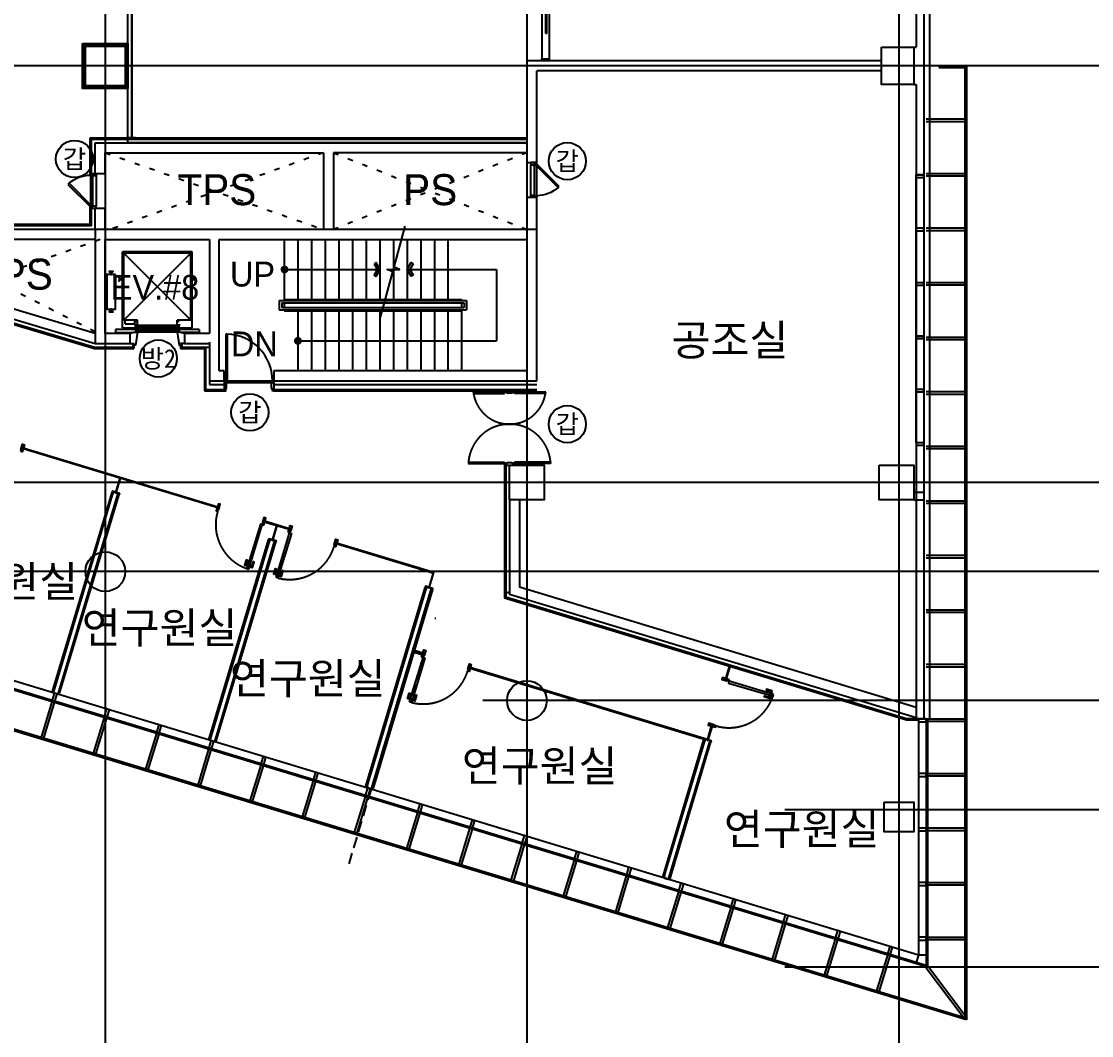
# Model space of a CAD drawing. Header units: metres. Extents: x 630750 to 860239, y 578133 to 726633.
# Drawn here: x 752815 to 774389, y 606754 to 627208 of the extents above; entities that cross this region are included whole.
import ezdxf
from ezdxf.enums import TextEntityAlignment as Align

# ---------------------------------------------------------------- set-up
doc = ezdxf.new("R2010")
doc.units = ezdxf.units.M
doc.header["$LTSCALE"] = 300
for name, pattern in [('DASHDOT', [25.4, 12.7, -6.35, 0, -6.35]), ('HID1', [0.375, 0.25, -0.125]), ('HIDDEN-1', [1.4, 0.35, -0.7, 0.35]), ('업무시설_xr-base$0$CONTINOUS', [0])]:
    doc.linetypes.add(name, pattern=pattern)
for name, color, linetype in [('A-AL', 6, 'Continuous'), ('A-CEN-1', 1, 'Continuous'), ('A-CON', 2, 'Continuous'), ('A-DOR', 4, 'Continuous'), ('A-ELE-9', 9, 'Continuous'), ('A-ELEV', 4, 'Continuous'), ('A-ELEV-FIXT', 5, 'Continuous'), ('A-HAT-1', 9, 'Continuous'), ('A-STAIR', 4, 'Continuous'), ('A-SYM1', 7, 'Continuous'), ('A-TXT', 3, 'Continuous'), ('A-TXT-S', 3, 'Continuous'), ('A-WAL-BLK', 3, 'Continuous'), ('A-WAL-DW', 7, 'Continuous'), ('A-WALL-CONC', 2, 'Continuous'), ('A-WIN-GLASS', 4, 'Continuous'), ('DOR', 4, 'Continuous'), ('INT', 117, 'Continuous'), ('KUK-DOOR', 4, 'Continuous'), ('KUK-DOOR-FRAME', 4, 'Continuous'), ('KUK-WALL-DRYWALL', 4, 'Continuous'), ('KUK-WALL-FIN 1', 30, 'Continuous'), ('KUK-WINDOW', 4, 'Continuous'), ('블럭', 7, 'Continuous'), ('외장그레이팅', 4, 'Continuous'), ('프레임', 5, 'Continuous')]:
    doc.layers.add(name, color=color, linetype=linetype)
doc.layers.add('area', color=7, linetype='Continuous', true_color=0xc0a0de)
doc.layers.add('tel 1구', color=7, linetype='Continuous', lineweight=5, true_color=0x0074cb)
doc.styles.add('TEXT', font='')
doc.styles.add('돋움', font='')
doc.styles.get('TEXT').set_extended_font_data('DotumChe')
doc.styles.get('돋움').set_extended_font_data('Dotum')

# ---------------------------------------------------------------- blocks, each defined once
blk = doc.blocks.new('dor-1000x200conc')
at = {"layer": 'A-DOR'}
for p, q in [((30, 1140), (30, 200)), ((60, 1140), (30, 1140)), ((60, 1140), (60, 200)), ((30, 200), (60, 200))]:
    blk.add_line(p, q, dxfattribs=at)
for points in [[(0, 200), (0, 0), (30, 0), (30, 45), (45, 45), (45, 155), (30, 155), (30, 200)], [(1000, 200), (1000, 0), (970, 0), (970, 45), (955, 45), (955, 155), (970, 155), (970, 200)]]:
    blk.add_lwpolyline(points, close=True, dxfattribs=at)
blk.add_arc((30, 200), 940, 0, 88.1729, dxfattribs=at)
at = {"layer": 'DOR', "color": 9}
for points in [[(30, 200), (970, 200)], [(955, 155), (45, 155)]]:
    blk.add_lwpolyline(points, dxfattribs=at)
blk = doc.blocks.new('dor-700')
at = {"layer": 'A-DOR'}
for p, q in [((197, 553), (218, 574)), ((197, 553), (649, 102)), ((218, 574), (670, 123)), ((670, 123), (649, 102))]:
    blk.add_line(p, q, dxfattribs=at)
for points in [[(0, 123), (0, 3), (45, 3), (45, 78), (30, 78), (30, 123)], [(700, 123), (700, 3), (655, 3), (655, 78), (670, 78), (670, 123)]]:
    blk.add_lwpolyline(points, close=True, dxfattribs=at)
blk.add_arc((715, 104), 686, 139.1042, 178.3732, dxfattribs=at)
at = {"layer": 'DOR', "color": 9}
for points in [[(30, 123), (627, 123)], [(45, 78), (655, 78)], [(45, 3), (655, 3)]]:
    blk.add_lwpolyline(points, dxfattribs=at)
blk = doc.blocks.new('미닫이문1200')
at = {"layer": 'A-DOR'}
blk.add_line((1280, -150), (2390, -150), dxfattribs=at)
for points in [[(0, 0), (40, 0), (40, -65), (20, -65), (20, -115), (40, -115), (40, -150), (0, -150)], [(1280, 0), (1240, 0), (1240, -65), (1280, -65)], [(2430, 0), (2390, 0), (2390, 0), (2390, 0), (2390, 0), (2390, 0), (2390, -150), (2430, -150)], [(1870, -75), (1870, -105), (640, -105), (640, -75)], [(1280, -115), (1240, -115), (1240, -150), (1280, -150)]]:
    blk.add_lwpolyline(points, close=True, dxfattribs=at)
at = {"layer": 'A-WAL-DW'}
blk.add_line((1280, 0), (2430, 0), dxfattribs=at)
blk = doc.blocks.new('elev-11')
at = {"layer": 'A-ELEV'}
for points in [[(2020128, 49069), (2020128, 49079), (2020198, 49079), (2020158, 48816), (2020128, 48816), (2020128, 48846)], [(2021068, 49069), (2021068, 49079), (2020998, 49079), (2021038, 48816), (2021068, 48816), (2021068, 48846)]]:
    blk.add_lwpolyline(points, dxfattribs=at)
at = {"layer": 'A-ELEV-FIXT'}
for p, q in [((2019898, 49161), (2019898, 50693)), ((2021298, 50693), (2019898, 50693)), ((2019923, 49318), (2019923, 50668)), ((2021273, 50668), (2019923, 50668)), ((2021273, 49318), (2021273, 50668)), ((2021298, 49161), (2021298, 50693)), ((2020198, 49318), (2019923, 49318)), ((2019948, 49323), (2020148, 49323)), ((2019948, 49318), (2019948, 49323)), ((2019953, 49243), (2019953, 49318)), ((2019953, 49243), (2020143, 49243)), ((2020198, 49221), (2020137, 49221)), ((2020143, 49243), (2020143, 49318)), ((2020148, 49318), (2020148, 49323)), ((2020158, 49215), (2021039, 49215)), ((2020158, 49183), (2020158, 49215)), ((2020174, 49278), (2020174, 49318)), ((2020198, 49221), (2020198, 49318)), ((2020598, 49215), (2020598, 49183)), ((2020599, 49215), (2020599, 49183)), ((2021273, 49318), (2020999, 49318)), ((2020999, 49221), (2020999, 49318)), ((2020999, 49221), (2021060, 49221)), ((2021024, 49278), (2021024, 49318)), ((2021039, 49183), (2021039, 49215)), ((2021443, 49131), (2019753, 49131)), ((2019753, 49131), (2019753, 49046)), ((2019753, 49071), (2020097, 49071)), ((2019898, 49161), (2021298, 49161)), ((2020158, 49183), (2021039, 49183)), ((2020158, 49124), (2021038, 49124)), ((2020158, 49124), (2020158, 49084)), ((2020158, 49084), (2021038, 49084)), ((2020598, 49124), (2020598, 49084)), ((2020598, 49124), (2020598, 49084)), ((2021038, 49124), (2021038, 49084)), ((2021443, 49071), (2021088, 49071)), ((2021443, 49131), (2021443, 49046))]:
    blk.add_line(p, q, dxfattribs=at)
at = {"layer": 'A-ELEV-FIXT', "color": 8}
for p, q in [((2021273, 50668), (2019923, 49318)), ((2021273, 49318), (2019923, 50668))]:
    blk.add_line(p, q, dxfattribs=at)
at = {"layer": 'A-ELEV-FIXT'}
for points in [[(2019708, 50291), (2019708, 50297), (2019630, 50297), (2019630, 50291), (2019665, 50285), (2019665, 50269), (2019664, 50269), (2019664, 50241), (2019674, 50241), (2019674, 50269), (2019673, 50269), (2019673, 50285)], [(2019754, 50241), (2019584, 50241), (2019584, 49541), (2019754, 49541)], [(2019833, 50180), (2019827, 50180), (2019827, 50102), (2019833, 50102), (2019839, 50137), (2019855, 50137), (2019855, 50136), (2019883, 50136), (2019883, 50146), (2019855, 50146), (2019855, 50145), (2019839, 50145)], [(2021369, 50180), (2021363, 50180), (2021357, 50145), (2021341, 50145), (2021341, 50146), (2021313, 50146), (2021313, 50136), (2021341, 50136), (2021341, 50137), (2021357, 50137), (2021363, 50102), (2021369, 50102)], [(2019708, 49491), (2019673, 49497), (2019673, 49513), (2019674, 49513), (2019674, 49541), (2019664, 49541), (2019664, 49513), (2019665, 49513), (2019665, 49497), (2019630, 49491), (2019630, 49485), (2019708, 49485)]]:
    blk.add_lwpolyline(points, close=True, dxfattribs=at)

msp = doc.modelspace()

# ---------------------------------------------------------------- hatches: boundary and pattern name
at = {"layer": 'A-SYM1'}
h = msp.add_hatch(color=7, dxfattribs=at)
edge = h.paths.add_edge_path()
edge.add_arc((758119.4, 622205.2), 80, 180, 360, ccw=False)
edge.add_arc((758119.4, 622205.2), 80, 0, 180, ccw=False)
for points in [[(759964.9, 622342.9), (759926.4, 622320.7), (759993.1, 622205.2), (759926.4, 622089.8), (759964.9, 622067.5), (760044.4, 622205.2)], [(760673.9, 622342.9), (760712.4, 622320.7), (760645.7, 622205.2), (760712.4, 622089.8), (760673.9, 622067.5), (760594.4, 622205.2)]]:
    msp.add_hatch(color=7, dxfattribs=at).paths.add_polyline_path(points)
h = msp.add_hatch(color=7, dxfattribs=at)
edge = h.paths.add_edge_path()
edge.add_arc((758389.4, 620765.2), 80, 180, 360, ccw=False)
edge.add_arc((758389.4, 620765.2), 80, 0, 180, ccw=False)

# ---------------------------------------------------------------- linework, layer by layer
at = {"layer": 'A-AL', "ltscale": 3}
for p in [(771124.4, 669180.2, 0), (771004.4, 613140.2, 0)]:
    msp.add_line(p, (771124.4, 613140.2, 0), dxfattribs=at)
at = {"layer": 'A-CEN-1', "linetype": 'Continuous'}
for p, q in [((754504.4, 706258.8, 0), (754504.4, 608420.8, 0)), ((754504.4, 706258.8, 0), (754504.4, 599969.6, 0)), ((763004.4, 706258.8, 0), (763004.4, 599969.6, 0)), ((763004.4, 706258.8, 0), (763004.4, 608420.8, 0)), ((770504.4, 706258.8, 0), (770504.4, 608420.8, 0)), ((770504.4, 706258.8, 0), (770504.4, 599969.6, 0)), ((796986.4, 626310.2, 0), (744904.4, 626310.2, 0)), ((796986.4, 617910.2, 0), (744904.4, 617910.2, 0)), ((796986.4, 611310.2, 0), (768206.9, 611310.2, 0)), ((796986.5, 608132.7, 0), (768207, 608132.7, 0))]:
    msp.add_line(p, q, dxfattribs=at)
at = {"layer": 'A-CEN-1', "linetype": 'Continuous', "ltscale": 0.1}
for p, q in [((796986.3, 616110.2, 0), (744904.4, 616110.2, 0)), ((796986.3, 613510.2, 0), (762119.6, 613510.2, 0))]:
    msp.add_line(p, q, dxfattribs=at)
at = {"layer": 'A-CON'}
msp.add_lwpolyline([(754104.4, 626710.2), (754904.4, 626710.2), (754904.4, 625910.2), (754104.4, 625910.2)], close=True, dxfattribs=at)
at = {"layer": 'A-CON', "elevation": 0}
for points in [[(770154.4, 626685.2), (770804.4, 626685.2), (770804.4, 625935.2), (770154.4, 625935.2)], [(762654.4, 618260.2), (763354.4, 618260.2), (763354.4, 617560.2), (762654.4, 617560.2)], [(770104.4, 618260.2), (770804.4, 618260.2), (770804.4, 617560.2), (770104.4, 617560.2)], [(770204.4, 611460.2), (770804.4, 611460.2), (770804.4, 610860.2), (770204.4, 610860.2)]]:
    msp.add_lwpolyline(points, close=True, dxfattribs=at)
at = {"layer": 'A-CON'}
for centre in [(754505.4, 616110.2, 0), (754505.4, 616110.2), (763004.4, 613510.2, 0)]:
    msp.add_circle(centre, 400, dxfattribs=at)
at = {"layer": 'A-DOR'}
for p, q in [((762554.4, 619700.3, 0), (762554.4, 619730.2, 0)), ((762754.4, 619700.3, 0), (762754.4, 619730.2, 0)), ((762754.4, 619700.3, 0), (762754.4, 619730.2, 0)), ((762754.4, 619700.3, 0), (762754.4, 619730.2, 0)), ((763384.3, 619730.2, 0), (762754.4, 619730.2, 0)), ((762554.4, 618290.2), (762554.4, 618320.2)), ((762754.4, 618290.2), (762754.4, 618320.2)), ((763484.3, 618320.2), (763484.3, 618290.2)), ((763484.3, 618290.2), (762754.4, 618290.2))]:
    msp.add_line(p, q, dxfattribs=at)
at = {"layer": 'A-ELE-9'}
for p, q in [((763004.4, 624360.2, 0), (763004.4, 623660.2, 0)), ((754504.4, 624139.1, 0), (754504.4, 623439.1, 0))]:
    msp.add_line(p, q, dxfattribs=at)
at = {"layer": 'A-ELEV'}
for p, q in [((755084.4, 620933.2, 0), (755004.4, 620910.2, 0)), ((756104.4, 620910.2, 0), (756024.4, 620933.2, 0)), ((755004.4, 620710.2, 0), (755084.4, 620710.2, 0)), ((756104.4, 620710.2, 0), (756024.4, 620710.2, 0))]:
    msp.add_line(p, q, dxfattribs=at)
at = {"layer": 'A-HAT-1', "color": 8, "linetype": 'HIDDEN-1'}
for p, q in [((754504.4, 624560.2, 0), (758904.6, 623010.1, 0)), ((763004.4, 624560.2, 0), (759104.6, 623010.1, 0)), ((754304.4, 620949, 0), (750604.4, 622810.4, 0)), ((754404.6, 622810.4, 0), (751573.2, 621795.7, 0))]:
    msp.add_line(p, q, dxfattribs=at)
at = {"layer": 'A-HAT-1', "color": 8, "linetype": 'HIDDEN-1', "elevation": 0}
for points in [[(758904.6, 624560.2), (754604.6, 623010.1)], [(759104.6, 624560.2), (763004.4, 623010.2)]]:
    msp.add_lwpolyline(points, dxfattribs=at)
at = {"layer": 'A-STAIR'}
for p, q in [((758114.4, 622810.2, 0), (758114.4, 621600.2, 0)), ((758389.4, 622810.2, 0), (758389.4, 621600.2, 0)), ((758664.4, 622810.2, 0), (758664.4, 621600.2, 0)), ((758939.4, 622810.2, 0), (758939.4, 621600.2, 0)), ((759214.4, 622810.2, 0), (759214.4, 621600.2, 0)), ((759489.4, 622810.2, 0), (759489.4, 621600.2, 0)), ((759764.4, 622810.2, 0), (759764.4, 621600.2, 0)), ((760039.4, 622810.2, 0), (760039.4, 621600.2, 0)), ((760314.4, 622810.2, 0), (760314.4, 621600.2, 0)), ((760589.4, 622810.2, 0), (760589.4, 621600.2, 0)), ((760864.4, 622810.2, 0), (760864.4, 621600.2, 0)), ((761139.4, 622810.2, 0), (761139.4, 621600.2, 0)), ((761414.4, 622810.2, 0), (761414.4, 621600.2, 0)), ((758014.4, 621580.2, 0), (761789.4, 621580.2, 0)), ((758014.4, 621580.2, 0), (758014.4, 621390.2, 0)), ((758114.4, 621600.2, 0), (761689.4, 621600.2, 0)), ((761789.4, 621580.2, 0), (761789.4, 621390.2, 0)), ((758014.4, 621390.2, 0), (761789.4, 621390.2, 0)), ((758064.4, 621530.2, 0), (761739.4, 621530.2, 0)), ((758064.4, 621530.2, 0), (758064.4, 621440.2, 0)), ((758064.4, 621440.2, 0), (761739.4, 621440.2, 0)), ((758114.4, 621530.2, 0), (758114.4, 621440.2, 0)), ((758114.4, 621370.2, 0), (761689.4, 621370.2, 0)), ((758389.4, 621370.2, 0), (758389.4, 620160.2, 0)), ((758664.4, 621370.2, 0), (758664.4, 620160.2, 0)), ((758939.4, 621370.2, 0), (758939.4, 620160.2, 0)), ((759214.4, 621370.2, 0), (759214.4, 620160.2, 0)), ((759489.4, 621370.2, 0), (759489.4, 620160.2, 0)), ((759764.4, 621370.2, 0), (759764.4, 620160.2, 0)), ((760039.4, 621370.2, 0), (760039.4, 620160.2, 0)), ((760314.4, 621370.2, 0), (760314.4, 620160.2, 0)), ((760589.4, 621370.2, 0), (760589.4, 620160.2, 0)), ((760864.4, 621370.2, 0), (760864.4, 620160.2, 0)), ((761139.4, 621370.2, 0), (761139.4, 620160.2, 0)), ((761414.4, 621370.2, 0), (761414.4, 620160.2, 0)), ((761689.4, 621530.2, 0), (761689.4, 621440.2, 0)), ((761689.4, 621390.2, 0), (761689.4, 620160.2, 0)), ((761739.4, 621530.2, 0), (761739.4, 621440.2, 0))]:
    msp.add_line(p, q, dxfattribs=at)
at = {"layer": 'A-STAIR', "elevation": 0}
for points in [[(758114.4, 621600.2), (758114.4, 621580.2)], [(761689.4, 621600.2), (761689.4, 621580.2)], [(758114.4, 621370.2), (758114.4, 621390.2)]]:
    msp.add_lwpolyline(points, dxfattribs=at)
at = {"layer": 'A-SYM1', "color": 7}
for p, q in [((758119.4, 622205.2, 0), (760044.4, 622205.2, 0)), ((760594.4, 622205.2, 0), (762394.4, 622205.2, 0)), ((762394.4, 622205.2, 0), (762394.4, 620765.2, 0)), ((758389.4, 620765.2, 0), (762394.4, 620765.2, 0))]:
    msp.add_line(p, q, dxfattribs=at)
at = {"layer": 'A-SYM1', "color": 7, "elevation": 0}
msp.add_lwpolyline([(760057, 621244.4), (760302.2, 622159.9), (760189.2, 622205.2), (760439.6, 622205.2), (760326.6, 622250.6), (760548.6, 623079.2)], dxfattribs=at)
for points in [[(759926.4, 622320.7), (759993.1, 622205.2), (759926.4, 622089.8), (759964.9, 622067.5), (760044.4, 622205.2), (759964.9, 622342.9)], [(760712.4, 622320.7), (760645.7, 622205.2), (760712.4, 622089.8), (760673.9, 622067.5), (760594.4, 622205.2), (760673.9, 622342.9)]]:
    msp.add_lwpolyline(points, close=True, dxfattribs=at)
at = {"layer": 'A-WAL-BLK'}
for p, q in [((770154.4, 626410.2, 0), (763004.4, 626410.2, 0)), ((763004.4, 626410.2, 0), (763004.4, 624760.4, 0)), ((770154.4, 626210.2, 0), (763204.4, 626210.2, 0)), ((763204.4, 624360.2, 0), (763204.4, 626210.2, 0)), ((754304.4, 624760.2, 0), (763004.4, 624760.2, 0)), ((754304.6, 624139.1, 0), (754304.4, 624760.2, 0)), ((754304.6, 624139.1), (754304.4, 624760.2)), ((754504.4, 624560.2, 0), (758904.6, 624560.2, 0)), ((754504.6, 624139.1, 0), (754504.4, 624560.2, 0)), ((754504.6, 624139.1), (754504.4, 624560.2)), ((758904.6, 624560.2, 0), (758904.6, 623010.1, 0)), ((758904.6, 624560.2, 0), (758904.6, 623010.1, 0)), ((763004.4, 624560.2, 0), (759104.6, 624560.2, 0)), ((759104.6, 624560.2, 0), (759104.6, 623010.1, 0)), ((759104.6, 624560.2, 0), (759104.6, 623010.1, 0)), ((763004.4, 624560.2, 0), (763004.4, 624360.2, 0)), ((763004.4, 624360.2, 0), (763204.6, 624360.2, 0)), ((754304.6, 624139.1, 0), (754504.6, 624139.1, 0)), ((754304.6, 624139.1), (754504.6, 624139.1)), ((763004.4, 623660.2, 0), (763004.4, 623010.2, 0)), ((763004.4, 623660.2, 0), (763204.4, 623660.2, 0)), ((763204.4, 623010.2, 0), (763204.4, 623660.2, 0)), ((754304.4, 623010.2, 0), (754304.6, 623439.1, 0)), ((754304.6, 623439.1, 0), (754504.6, 623439.1, 0)), ((754504.4, 623010.3, 0), (754504.6, 623439.1, 0)), ((754304.4, 623010.2, 0), (751552.4, 623010.2, 0)), ((754304.4, 622810.2, 0), (751552.4, 622810.2, 0)), ((750604.4, 622025.5, 0), (754304.4, 620919, 0)), ((750404.4, 621876.6, 0), (754304.4, 620710.2, 0)), ((770804.4, 617710.2, 0), (771004.4, 617710.2, 0)), ((762654.4, 617560.2, 0), (762654.4, 615648.1, 0)), ((762854.4, 617560.2, 0), (762854.4, 615796.4, 0)), ((770804.4, 617560.2, 0), (771004.4, 617560.2, 0)), ((770854.4, 613368.9, 0), (762854.4, 615796.4, 0)), ((770854.4, 613159.9, 0), (762654.4, 615648.1, 0))]:
    msp.add_line(p, q, dxfattribs=at)
at = {"layer": 'A-WAL-DW'}
for p, q in [((771004.4, 669180.2, 0), (771004.4, 613140.2, 0)), ((770854.4, 629521.5, 0), (770854.4, 626685.2, 0)), ((770804.4, 626685.2, 0), (770854.4, 626685.2, 0)), ((770804.4, 626685.2, 0), (770854.4, 626685.2, 0)), ((770804.4, 625935.2, 0), (770854.4, 625935.2, 0)), ((770804.4, 625935.2, 0), (770854.4, 625935.2, 0)), ((770854.4, 625935.2, 0), (770854.4, 617560.2, 0)), ((770854.4, 617560.2, 0), (770854.4, 613140.2, 0)), ((770854.4, 613140.2, 0), (771034.4, 613140.2, 0))]:
    msp.add_line(p, q, dxfattribs=at)
at = {"layer": 'A-WALL-CONC'}
for p, q in [((763204.4, 623010.2, 0), (754304.4, 623010.2, 0)), ((754304.4, 623010.2, 0), (754304.4, 620710.2, 0)), ((763204.4, 619960.2, 0), (763204.4, 623010.2, 0)), ((754504.4, 620910.2, 0), (754504.4, 622810.2, 0)), ((754504.4, 622810.2, 0), (756604.4, 622810.2, 0)), ((756604.4, 622810.2, 0), (756604.4, 620910.2, 0)), ((756804.4, 620160.2, 0), (756804.4, 622810.2, 0)), ((756804.4, 622810.2, 0), (763004.4, 622810.2, 0)), ((756804.4, 620160.2, 0), (756804.4, 622810.2, 0)), ((763004.4, 622810.2, 0), (763004.4, 620160.2, 0)), ((755004.4, 620910.2, 0), (754504.4, 620910.2, 0)), ((755004.4, 620710.2, 0), (755004.4, 620910.2, 0)), ((756604.4, 620910.2, 0), (756104.4, 620910.2, 0)), ((756104.4, 620910.2, 0), (756104.4, 620710.2, 0)), ((754304.4, 620710.2, 0), (755004.4, 620710.2, 0)), ((756104.4, 620710.2, 0), (756604.4, 620710.2, 0)), ((756604.4, 620740.2, 0), (756604.4, 619960.2, 0)), ((756904.4, 620160.2, 0), (756804.4, 620160.2, 0)), ((756904.4, 619960.2, 0), (756904.4, 620160.2, 0)), ((763004.4, 620160.2, 0), (757904.4, 620160.2, 0)), ((757904.4, 620160.2, 0), (757904.4, 619960.2, 0)), ((756604.4, 619960.2, 0), (756904.4, 619960.2, 0)), ((757904.4, 619960.2, 0), (763204.4, 619960.2, 0))]:
    msp.add_line(p, q, dxfattribs=at)
at = {"layer": 'A-WIN-GLASS'}
for p, q in [((770854.4, 624110.2, 0), (771004.4, 624110.2, 0)), ((770854.4, 618710.2, 0), (770854.4, 624110.2, 0)), ((771004.4, 624110.2, 0), (771004.4, 618710.2, 0)), ((771004.4, 620810.2, 0), (770854.4, 620810.2, 0)), ((771078.4, 608132.5, 0), (748454.4, 614997.6, 0)), ((771054.4, 608164.9, 0), (748461.4, 615020.6, 0)), ((771054.4, 613140.2, 0), (771054.4, 608164.9, 0)), ((771078.4, 613140.2, 0), (771078.4, 608132.5, 0)), ((770898.4, 608375.3, 0), (770853.1, 608226, 0)), ((771054.4, 608375.3, 0), (770898.4, 608375.3, 0))]:
    msp.add_line(p, q, dxfattribs=at)
at = {"layer": 'A-WIN-GLASS', "color": 9}
for p, q in [((770898.4, 608375.3, 0), (748274.4, 615240.3, 0)), ((770898.4, 613140.2, 0), (770898.4, 608375.3, 0))]:
    msp.add_line(p, q, dxfattribs=at)
at = {"layer": 'A-WIN-GLASS', "elevation": 0}
for points in [[(771004.4, 624110.2), (770854.4, 624110.2), (770854.4, 624060.2), (771004.4, 624060.2)], [(771004.4, 623035.2), (770854.4, 623035.2), (770854.4, 622985.2), (771004.4, 622985.2)], [(771004.4, 621935.2), (770854.4, 621935.2), (770854.4, 621885.2), (771004.4, 621885.2)], [(771004.4, 620860.2), (770854.4, 620860.2), (770854.4, 620810.2), (771004.4, 620810.2)], [(771004.4, 619785.2), (770854.4, 619785.2), (770854.4, 619735.2), (771004.4, 619735.2)], [(771004.4, 618710.2), (770854.4, 618710.2), (770854.4, 618660.2), (771004.4, 618660.2)], [(753535.1, 613644), (753477.6, 613661.4), (753432.3, 613512.2), (753489.8, 613494.8)], [(754587.7, 613324.6), (754530.2, 613342), (754484.9, 613192.8), (754542.4, 613175.3)], [(770898.4, 613140.2), (770898.4, 613080.2), (771054.4, 613080.2), (771054.4, 613140.2)], [(755640.3, 613005.2), (755582.9, 613022.6), (755537.6, 612873.4), (755595, 612855.9)], [(756692.9, 612685.8), (756635.5, 612703.2), (756590.2, 612554), (756647.6, 612536.5)], [(757745.5, 612366.4), (757688.1, 612383.8), (757642.8, 612234.6), (757700.2, 612217.1)], [(758798.1, 612047), (758740.7, 612064.4), (758695.4, 611915.2), (758752.8, 611897.7)], [(770898.4, 612040.2), (770898.4, 611980.2), (771054.4, 611980.2), (771054.4, 612040.2)], [(759850.7, 611727.6), (759793.3, 611745), (759748, 611595.7), (759805.4, 611578.3)], [(760903.3, 611408.2), (760845.9, 611425.6), (760800.6, 611276.3), (760858, 611258.9)], [(761955.9, 611088.8), (761898.5, 611106.2), (761853.2, 610956.9), (761910.6, 610939.5)], [(763008.5, 610769.4), (762951.1, 610786.8), (762905.8, 610637.5), (762963.2, 610620.1)], [(770898.4, 610940.2), (770898.4, 610880.2), (771054.4, 610880.2), (771054.4, 610940.2)], [(764061.1, 610450), (764003.7, 610467.4), (763958.4, 610318.1), (764015.8, 610300.7)], [(765113.7, 610130.6), (765056.3, 610148), (765011, 609998.7), (765068.4, 609981.3)], [(766166.3, 609811.2), (766108.9, 609828.6), (766063.6, 609679.3), (766121, 609661.9)], [(770898.4, 609840.2), (770898.4, 609780.2), (771054.4, 609780.2), (771054.4, 609840.2)], [(767218.9, 609491.8), (767161.5, 609509.2), (767116.2, 609359.9), (767173.6, 609342.5)], [(768271.5, 609172.4), (768214.1, 609189.8), (768168.8, 609040.5), (768226.2, 609023.1)], [(769324.2, 608853), (769266.7, 608870.4), (769221.4, 608721.1), (769278.9, 608703.7)], [(770898.4, 608740.2), (770898.4, 608680.2), (771054.4, 608680.2), (771054.4, 608740.2)], [(770376.8, 608533.5), (770319.3, 608551), (770274, 608401.7), (770331.5, 608384.3)]]:
    msp.add_lwpolyline(points, close=True, dxfattribs=at)
at = {"layer": 'area', "ltscale": 0.7}
msp.add_lwpolyline([(754959.4, 642810.2), (763004.4, 642810.2), (763004.4, 624760.2), (754959.4, 624760.2)], close=True, dxfattribs=at)
at = {"layer": 'INT', "linetype": 'HID1', "ltscale": 3}
for p, q in [((761147.4, 615175.3, 0), (761166.5, 615169.5, 0)), ((759420.3, 610216.7, 0), (760728.5, 614590.9, 0)), ((760941.4, 614474.9, 0), (760668.5, 613575.4, 0)), ((760912.3, 614483.6), (760931.4, 614477.8)), ((767117.4, 614212.7, 0), (768017.7, 613943.4, 0))]:
    msp.add_line(p, q, dxfattribs=at)
at = {"layer": 'INT', "linetype": 'HID1', "ltscale": 3, "elevation": 0}
msp.add_lwpolyline([(760699.8, 614495.1), (760926.9, 614427.2)], dxfattribs=at)
at = {"layer": 'KUK-DOOR'}
for p, q in [((761924.5, 619730.2, 0), (762554.4, 619730.2, 0)), ((761924.5, 619700.3, 0), (762554.4, 619700.3, 0)), ((763384.3, 619700.3, 0), (762754.4, 619700.3, 0)), ((761824.5, 618320.2), (762554.4, 618320.2)), ((763484.3, 618320.2), (762754.4, 618320.2)), ((761824.5, 618290.2), (762554.4, 618290.2))]:
    msp.add_line(p, q, dxfattribs=at)
for points in [[(757399.9, 616160.9), (757671.4, 617055.7), (757633.1, 617067.3), (757361.6, 616172.5)], [(757947.4, 615994.8), (758218.9, 616889.5), (758257.2, 616877.9), (757985.7, 615983.2)], [(760640.5, 613484.5), (760912, 614379.2), (760950.3, 614367.6), (760678.8, 613472.9)]]:
    msp.add_lwpolyline(points, close=True, dxfattribs=at)
at = {"layer": 'KUK-DOOR', "color": 251, "elevation": -9848.1}
for points in [[(757372.5, 616208.4), (757363, 616211.3), (757366.6, 616223.3), (757320.7, 616237.2, -0.4660446), (757318.8, 616241.5), (757351.3, 616348.6, -0.4142136), (757353.8, 616350), (757367.2, 616345.9, -0.4142136), (757368.6, 616343.4), (757343.6, 616254.3, 0.4270096), (757345.9, 616250.5), (757372.4, 616242.4), (757376, 616254.4), (757385.6, 616251.5), (757372.5, 616208.4), (757363, 616211.3), (757372.4, 616242.4)], [(757410.8, 616196.8), (757420.4, 616193.9), (757424, 616205.9), (757469.9, 616191.9, 0.4660446), (757473.8, 616194.5), (757506.3, 616301.6, 0.4142136), (757505, 616304.1), (757491.6, 616308.2, 0.4142136), (757489.1, 616306.8), (757460.3, 616218.9, -0.4270096), (757456.3, 616217), (757429.8, 616225), (757433.4, 616237), (757423.9, 616239.9), (757410.8, 616196.8), (757420.4, 616193.9), (757429.8, 616225)], [(757958.3, 616030.7), (757948.7, 616033.6), (757952.4, 616045.6), (757906.4, 616059.5, -0.4660446), (757904.6, 616063.8), (757937.1, 616170.9, -0.4142136), (757939.6, 616172.2), (757953, 616168.2, -0.4142136), (757954.4, 616165.7), (757929.4, 616076.6, 0.4270096), (757931.6, 616072.8), (757958.2, 616064.7), (757961.8, 616076.7), (757971.4, 616073.8), (757958.3, 616030.7), (757948.7, 616033.6), (757958.2, 616064.7)], [(757996.6, 616019.1), (758006.2, 616016.2), (758009.8, 616028.1), (758055.7, 616014.2, 0.4660446), (758059.6, 616016.7), (758092.1, 616123.9, 0.4142136), (758090.8, 616126.3), (758077.4, 616130.4, 0.4142136), (758074.9, 616129.1), (758046.1, 616041.1, -0.4270096), (758042.1, 616039.2), (758015.6, 616047.3), (758019.2, 616059.2), (758009.7, 616062.1), (757996.6, 616019.1), (758006.2, 616016.2), (758015.6, 616047.3)], [(760651.4, 613520.4), (760641.8, 613523.3), (760645.4, 613535.2), (760599.5, 613549.2, -0.4660446), (760597.7, 613553.4), (760630.2, 613660.6, -0.4142136), (760632.7, 613661.9), (760646.1, 613657.8, -0.4142136), (760647.4, 613655.3), (760622.4, 613566.2, 0.4270096), (760624.7, 613562.4), (760651.2, 613554.4), (760654.9, 613566.3), (760664.4, 613563.4), (760651.4, 613520.4), (760641.8, 613523.3), (760651.2, 613554.4)], [(760689.7, 613508.7), (760699.2, 613505.8), (760702.8, 613517.8), (760748.8, 613503.9, 0.4660446), (760752.7, 613506.4), (760785.2, 613613.5, 0.4142136), (760783.9, 613616), (760770.4, 613620.1, 0.4142136), (760767.9, 613618.8), (760739.2, 613530.8, -0.4270096), (760735.2, 613528.9), (760708.7, 613536.9), (760712.3, 613548.9), (760702.7, 613551.8), (760689.7, 613508.7), (760699.2, 613505.8), (760708.7, 613536.9)], [(767930.5, 613607.4), (767927.7, 613597.8), (767915.7, 613601.4), (767901.9, 613555.4, -0.4660446), (767897.7, 613553.6), (767790.4, 613585.6, -0.4142136), (767789.1, 613588.1), (767793.1, 613601.6, -0.4142136), (767795.6, 613602.9), (767884.8, 613578.3, 0.4270096), (767888.6, 613580.6), (767896.5, 613607.1), (767884.5, 613610.7), (767887.4, 613620.3), (767930.5, 613607.4), (767927.7, 613597.8), (767896.5, 613607.1)], [(767942, 613645.7), (767944.8, 613655.3), (767932.9, 613658.9), (767946.6, 613704.9, 0.4660446), (767944.1, 613708.8), (767836.8, 613740.8, 0.4142136), (767834.3, 613739.5), (767830.3, 613726, 0.4142136), (767831.6, 613723.5), (767919.7, 613695.2, -0.4270096), (767921.6, 613691.2), (767913.7, 613664.6), (767901.7, 613668.2), (767898.9, 613658.6), (767942, 613645.7), (767944.8, 613655.3), (767913.7, 613664.6)]]:
    msp.add_lwpolyline(points, format="xyb", dxfattribs=at)
at = {"layer": 'KUK-DOOR', "elevation": 0}
msp.add_lwpolyline([(767977.9, 613635), (767082.1, 613902.8), (767070.6, 613864.5), (767966.5, 613596.7)], close=True, dxfattribs=at)
at = {"layer": 'KUK-DOOR', "color": 1, "linetype": 'DASHDOT'}
for centre, radius, start, end in [((762654.4, 619820.4, 0), 735.3, 187.04143, 352.95857), ((762654.4, 618255.2), 829.9, 2.41742, 177.58258), ((757666.8, 617056.7), 935.3, 163.10157, 250.96039), ((758223.3, 616887.8), 935.3, 255.2833, 343.14212), ((760916.4, 614377.5), 935.3, 255.2833, 343.14212), ((767081.1, 613898.2, 0), 935.3, 253.33472, 341.19354)]:
    msp.add_arc(centre, radius, start, end, dxfattribs=at)
at = {"layer": 'KUK-DOOR-FRAME'}
for points in [[(762754.4, 619760.2), (762554.4, 619760.2), (762554.4, 619730.2), (762599.4, 619730.2), (762599.4, 619715.2), (762709.4, 619715.2), (762709.4, 619730.2), (762754.4, 619730.2)], [(762754.4, 619760.2), (762554.4, 619760.2), (762554.4, 619730.2), (762599.4, 619730.2), (762599.4, 619715.2), (762709.4, 619715.2), (762709.4, 619730.2), (762754.4, 619730.2)], [(762554.4, 619760.2), (762754.4, 619760.2), (762754.4, 619730.2), (762709.4, 619730.2), (762709.4, 619715.2), (762599.4, 619715.2), (762599.4, 619730.2), (762554.4, 619730.2)], [(762554.4, 618260.2), (762754.4, 618260.2), (762754.4, 618290.2), (762709.4, 618290.2), (762709.4, 618305.2), (762599.4, 618305.2), (762599.4, 618290.2), (762554.4, 618290.2)]]:
    msp.add_lwpolyline(points, close=True, dxfattribs=at)
for points in [[(752802.8, 618533), (752815, 618573.2), (752805.5, 618576.1), (752836.8, 618679.4), (752875.1, 618667.8), (752831.5, 618524.3), (752802.8, 618533)], [(756771.8, 617328.5), (756784, 617368.7), (756793.6, 617365.8), (756825, 617469.2), (756786.7, 617480.8), (756743.1, 617337.3), (756771.8, 617328.5)], [(757700.1, 617047), (757743.6, 617190.5), (757705.3, 617202.1), (757674, 617098.8), (757683.5, 617095.9), (757671.4, 617055.7), (757700.1, 617047)], [(758190.2, 616898.2), (758233.8, 617041.8), (758272, 617030.2), (758240.7, 616926.8), (758231.1, 616929.7), (758218.9, 616889.5), (758190.2, 616898.2)], [(759118.4, 616616.6), (759130.6, 616656.8), (759121, 616659.7), (759152.4, 616763), (759190.7, 616751.4), (759147.1, 616607.9), (759118.4, 616616.6)], [(760883.3, 614387.9), (760926.8, 614531.4), (760965.1, 614519.8), (760933.7, 614416.5), (760924.2, 614419.4), (760912, 614379.2), (760883.3, 614387.9)], [(761811.5, 614106.2), (761823.7, 614146.4), (761814.1, 614149.3), (761845.5, 614252.7), (761883.7, 614241.1), (761840.2, 614097.5), (761811.5, 614106.2)]]:
    msp.add_lwpolyline(points, dxfattribs=at)
at = {"layer": 'KUK-DOOR-FRAME', "elevation": 0}
for points in [[(767090.7, 613931.5), (766947, 613974.5), (766935.5, 613936.2), (767039, 613905.2), (767041.8, 613914.8), (767082.1, 613902.8), (767090.7, 613931.5)], [(766812.9, 613002.2), (766772.6, 613014.2), (766775.5, 613023.8), (766672, 613054.7), (766660.5, 613016.4), (766804.3, 612973.4), (766812.9, 613002.2)]]:
    msp.add_lwpolyline(points, dxfattribs=at)
at = {"layer": 'KUK-WALL-DRYWALL'}
for p, q in [((754229.4, 624835.2), (761191, 624835.2)), ((754229.4, 623085.2), (754229.4, 624835.2)), ((754229.4, 624835.2), (763004.4, 624835.2)), ((754229.4, 624109.1), (754229.4, 624835.2)), ((754229.4, 623085.2), (754229.4, 623469.1)), ((754229.4, 623085.2), (751552.4, 623085.2)), ((750329.4, 621820.7, 0), (754293.4, 620635.2)), ((755059.4, 620710.4), (755059.4, 620635.2)), ((756049.4, 620710.2), (756049.4, 620635.2)), ((756604.4, 620710.2), (756604.4, 619885.2)), ((754293.4, 620635.2), (755059.4, 620635.2)), ((756049.4, 620635.2), (756604.4, 620635.2)), ((756529.4, 620635.2), (756529.4, 619785.2)), ((756604.4, 619885.2), (756904.4, 619885.2, 0)), ((757904.4, 619885.2, 0), (758404.4, 619885.2, 0)), ((758404.4, 619885.2, 0), (763207, 619885.2, 0)), ((756529.4, 619785.2), (756904.4, 619785.2, 0)), ((757904.4, 619785.2, 0), (758404.4, 619785.2, 0)), ((758404.4, 619785.2, 0), (763207, 619785.2, 0)), ((762579.4, 618260.2), (762579.4, 615592.5)), ((753459.1, 613667.3), (754672.2, 617723.6)), ((753554.8, 613638.2), (754768, 617694.9)), ((756616.9, 612709.1), (757830, 616765.4)), ((756712.6, 612680), (757925.8, 616736.7)), ((759776, 611757), (760987.3, 615807.3)), ((759871.8, 611728.3), (761083.1, 615778.6)), ((762654.4, 615674.2), (762579.4, 615697)), ((770660.9, 613140.2), (762579.4, 615592.5)), ((770898.4, 613140.2), (770660.9, 613140.2)), ((765766.3, 609939.4, 0), (766602.7, 612736.2, 0)), ((765862.1, 609910.8, 0), (766698.6, 612707.6, 0))]:
    msp.add_line(p, q, dxfattribs=at)
msp.add_lwpolyline([(754074.4, 626740.2), (754934.4, 626740.2), (754934.4, 625880.2), (754074.4, 625880.2)], close=True, dxfattribs=at)
at = {"layer": 'KUK-WALL-FIN 1'}
for p, q in [((754204.4, 624860.2), (761191, 624860.2)), ((754204.4, 624109.1), (754204.4, 624860.2)), ((754204.4, 624860.2), (763004.4, 624860.2)), ((754204.4, 623110.2), (754204.4, 623469.1)), ((754204.4, 623110.2), (751552.4, 623110.2)), ((750304.4, 621802, 0), (754289.8, 620610.2)), ((755084.4, 620710.4), (755084.4, 620610.2)), ((756024.4, 620710.2), (756024.4, 620610.2)), ((754289.8, 620610.2), (755084.4, 620610.2)), ((756024.4, 620610.2), (756504.4, 620610.2)), ((756504.4, 620610.2), (756504.4, 619760.2)), ((756504.4, 619760.2), (756904.4, 619760.2, 0)), ((757904.4, 619760.2, 0), (758404.4, 619760.2, 0)), ((758404.4, 619760.2, 0), (763207, 619760.2, 0)), ((762554.4, 618260.2), (762554.4, 615574)), ((753435.1, 613674.4), (754641.5, 617708.3)), ((753578.7, 613631.1), (754785.3, 617665.4)), ((756592.9, 612716.2), (757799.3, 616750.1)), ((756736.5, 612672.9), (757943, 616707.2)), ((759758.7, 611786.5), (760956.6, 615792)), ((761100.3, 615749.1), (759903, 611743.4)), ((770657.2, 613115.2), (762554.4, 615574)), ((770898.4, 613115.2), (770657.2, 613115.2)), ((765749.1, 609969, 0), (766578.8, 612743.4, 0)), ((765885.6, 609902.1, 0), (766715.3, 612676.5, 0))]:
    msp.add_line(p, q, dxfattribs=at)
at = {"layer": 'KUK-WALL-FIN 1', "color": 8}
for p, q in [((752846.5, 618590.8), (752850.6, 618604.2)), ((752847.4, 618593.7, 1192.4), (756773.4, 617402.5, 3419.7)), ((752849.7, 618601.3, -888.5), (756775.7, 617410.2, 3421.4)), ((756767.7, 617400.9), (756771.7, 617414.3)), ((757711.1, 617117.9, 1192.4), (758215.6, 616964.8, 3419.7)), ((757713.5, 617125.5, -888.5), (758217.9, 616972.4, 3421.4)), ((758214.7, 616961.9), (758218.8, 616975.3)), ((759162.1, 616674.4), (759166.1, 616687.8)), ((759162.9, 616677.2, 1192.4), (761126.6, 616081.5, 3171)), ((759165.3, 616684.9, -888.5), (761128.9, 616089.1, 2940.1)), ((760729.6, 614508.8, 2629), (760908.7, 614454.4, 3419.7)), ((760731.9, 614516.4, 1891.1), (760911, 614462.1, 3421.4)), ((760907.8, 614451.6), (760911.9, 614465)), ((761855.1, 614164), (761859.2, 614177.4)), ((761856, 614166.9, 1192.4), (766576.2, 612734.8, 5948.5)), ((761858.3, 614174.6, -888.5), (766578.5, 612742.4, 8314.4)), ((767087.9, 614198.3, 1297.4), (767013.5, 613949.4, 3421.4)), ((767095.6, 614196, 2322.2), (767021.2, 613947.1, 3419.7)), ((767024, 613946.2, 0), (767010.6, 613950.2, 0)), ((766730, 613000.8, -888.5), (766643.6, 612711.9, -325.9)), ((766737.7, 612998.5, 934.6), (766651.3, 612709.6, 1225.3))]:
    msp.add_line(p, q, dxfattribs=at)
at = {"layer": 'KUK-WALL-FIN 1'}
msp.add_lwpolyline([(754049.4, 626765.2), (754959.4, 626765.2), (754959.4, 625855.2), (754049.4, 625855.2)], close=True, dxfattribs=at)
at = {"layer": 'KUK-WALL-FIN 1', "color": 3}
for points in [[(754987.8, 624835.2), (754987.8, 624850.2), (754964.4, 624850.2), (754964.4, 624860.2), (755029.4, 624860.2)], [(754987.8, 624835.2), (754987.8, 624850.2), (754964.4, 624850.2), (754964.4, 624860.2), (755029.4, 624860.2)], [(755027.8, 624858.6), (754966, 624858.6), (754966, 624851.8), (754989.4, 624851.8), (754989.4, 624835.2), (754987.8, 624835.2)], [(755027.8, 624858.6), (754966, 624858.6), (754966, 624851.8), (754989.4, 624851.8), (754989.4, 624835.2), (754987.8, 624835.2)], [(755027.8, 624858.6), (755027.8, 624848.6), (755051, 624848.6), (755051, 624858.6)], [(755027.8, 624858.6), (755027.8, 624848.6), (755051, 624848.6), (755051, 624858.6)], [(755029.4, 624860.2), (755029.4, 624850.2), (755049.4, 624850.2), (755049.4, 624860.2)], [(755029.4, 624860.2), (755029.4, 624850.2), (755049.4, 624850.2), (755049.4, 624860.2)], [(755049.4, 624860.2), (755114.4, 624860.2), (755114.4, 624850.2), (755091, 624850.2), (755091, 624835.2), (755089.4, 624835.2), (755089.4, 624851.8), (755112.8, 624851.8), (755112.8, 624858.6), (755051, 624858.6)], [(755049.4, 624860.2), (755114.4, 624860.2), (755114.4, 624850.2), (755091, 624850.2), (755091, 624835.2), (755089.4, 624835.2), (755089.4, 624851.8), (755112.8, 624851.8), (755112.8, 624858.6), (755051, 624858.6)]]:
    msp.add_lwpolyline(points, dxfattribs=at)
at = {"layer": 'KUK-WALL-FIN 1', "color": 4}
for points in [[(752860.6, 618620), (752841.4, 618625.8), (752826.9, 618577.9), (752846.1, 618572.1), (752851.3, 618589.4), (752841.7, 618592.3), (752845.8, 618605.7), (752855.3, 618602.8)], [(756772.2, 617433), (756791.3, 617427.1), (756776.8, 617379.3), (756757.6, 617385.1), (756762.9, 617402.3), (756772.4, 617399.4), (756776.5, 617412.8), (756766.9, 617415.7)], [(757729.1, 617142.7), (757710, 617148.5), (757695.5, 617100.7), (757714.6, 617094.9), (757719.8, 617112.1), (757710.3, 617115), (757714.3, 617128.4), (757723.9, 617125.5)], [(758219.2, 616994), (758238.4, 616988.2), (758223.9, 616940.3), (758204.7, 616946.1), (758210, 616963.4), (758219.5, 616960.5), (758223.6, 616973.9), (758214, 616976.8)], [(759176.2, 616703.6), (759157, 616709.4), (759142.5, 616661.5), (759161.6, 616655.7), (759166.9, 616672.9), (759157.3, 616675.8), (759161.4, 616689.2), (759170.9, 616686.3)], [(760912.3, 614483.6), (760931.5, 614477.8), (760916.9, 614430), (760897.8, 614435.8), (760903, 614453), (760912.6, 614450.1), (760916.7, 614463.5), (760907.1, 614466.4)], [(761869.2, 614193.2), (761850.1, 614199), (761835.6, 614151.2), (761854.7, 614145.4), (761859.9, 614162.6), (761850.4, 614165.5), (761854.4, 614178.9), (761864, 614176)]]:
    msp.add_lwpolyline(points, close=True, dxfattribs=at)
at = {"layer": 'KUK-WALL-FIN 1', "color": 8}
for points in [[(752858.6, 618618.9), (752842.5, 618623.8), (752828.9, 618579), (752845, 618574.1), (752849.3, 618588.3), (752839.7, 618591.2), (752844.7, 618607.7), (752854.3, 618604.7)], [(756773.2, 617431), (756789.3, 617426.1), (756775.7, 617381.3), (756759.6, 617386.2), (756763.9, 617400.3), (756773.5, 617397.4), (756778.5, 617413.9), (756768.9, 617416.8)], [(757727.1, 617141.6), (757711.1, 617146.5), (757697.5, 617101.7), (757713.5, 617096.9), (757717.8, 617111), (757708.3, 617113.9), (757713.3, 617130.4), (757722.8, 617127.5)], [(758220.3, 616992), (758236.4, 616987.1), (758222.8, 616942.3), (758206.7, 616947.2), (758211, 616961.4), (758220.6, 616958.5), (758225.6, 616974.9), (758216, 616977.8)], [(759174.2, 616702.5), (759158.1, 616707.4), (759144.5, 616662.6), (759160.6, 616657.7), (759164.9, 616671.9), (759155.3, 616674.8), (759160.3, 616691.2), (759169.9, 616688.3)], [(760913.4, 614481.7), (760929.5, 614476.8), (760915.9, 614432), (760899.8, 614436.9), (760904.1, 614451), (760913.7, 614448.1), (760918.7, 614464.6), (760909.1, 614467.5)], [(761867.2, 614192.2), (761851.2, 614197), (761837.6, 614152.2), (761853.6, 614147.4), (761857.9, 614161.5), (761848.4, 614164.4), (761853.4, 614180.9), (761862.9, 614178)]]:
    msp.add_lwpolyline(points, close=True, dxfattribs=at)
at = {"layer": 'KUK-WALL-FIN 1', "color": 4}
for points in [[(752848, 618592.4), (756772.1, 617401.9), (756773.4, 617402.5), (756775.7, 617410.2), (756775, 617411.4), (752850.9, 618602), (752849.7, 618601.3), (752847.4, 618593.7), (752848, 618592.4)], [(757711.8, 617116.6), (758214.4, 616964.1), (758215.6, 616964.8), (758217.9, 616972.4), (758217.3, 616973.7), (757714.7, 617126.2), (757713.5, 617125.5), (757711.1, 617117.9), (757711.8, 617116.6)], [(761129.2, 616090.1), (759166.5, 616685.6), (759165.3, 616684.9), (759162.9, 616677.2), (759163.6, 616676)], [(759163.6, 616676), (761126.4, 616080.5)], [(760729.3, 614507.8), (760907.4, 614453.8), (760908.7, 614454.4), (760911, 614462.1), (760910.3, 614463.3), (760732.2, 614517.4)], [(766578.8, 612743.4), (761859.6, 614175.2), (761858.3, 614174.6), (761856, 614166.9), (761856.7, 614165.7)], [(761856.7, 614165.7), (766575.9, 612733.8)]]:
    msp.add_lwpolyline(points, dxfattribs=at)
at = {"layer": 'KUK-WALL-FIN 1', "color": 3, "linetype": '업무시설_xr-base$0$CONTINOUS'}
for points in [[(754792.4, 617689.3), (754725.4, 617709.4), (754722.5, 617699.8), (754712.9, 617702.6), (754715.8, 617712.2), (754648.7, 617732.3), (754641.5, 617708.3), (754664, 617701.6), (754656.8, 617677.7), (754658.3, 617677.2), (754666, 617702.7), (754643.5, 617709.4), (754649.8, 617730.3), (754713.8, 617711.2), (754710.9, 617701.6), (754723.6, 617697.8), (754726.4, 617707.4), (754790.4, 617688.2), (754784.2, 617667.3), (754761.8, 617674.1), (754754.1, 617648.6), (754755.7, 617648.1), (754762.8, 617672.1), (754785.3, 617665.4), (754792.4, 617689.3)], [(757950.2, 616731.1), (757883.1, 616751.2), (757880.3, 616741.6), (757870.7, 616744.4), (757873.5, 616754), (757806.5, 616774.1), (757799.3, 616750.1), (757821.7, 616743.4), (757814.6, 616719.5), (757816.1, 616719), (757823.7, 616744.5), (757801.3, 616751.2), (757807.6, 616772.1), (757871.6, 616753), (757868.7, 616743.4), (757881.3, 616739.6), (757884.2, 616749.2), (757948.2, 616730), (757942, 616709.1), (757919.5, 616715.8), (757911.9, 616690.4), (757913.4, 616689.9), (757920.6, 616713.9), (757943, 616707.2), (757950.2, 616731.1)], [(761107.5, 615773), (761040.4, 615793.1), (761037.5, 615783.5), (761028, 615786.4), (761030.8, 615795.9), (760963.8, 615816), (760956.6, 615792), (760979, 615785.3), (760971.9, 615761.4), (760973.4, 615760.9), (760981, 615786.4), (760958.6, 615793.1), (760964.8, 615814), (761028.8, 615794.9), (761026, 615785.3), (761038.6, 615781.5), (761041.5, 615791.1), (761105.5, 615771.9), (761099.2, 615751.1), (761076.8, 615757.8), (761069.2, 615732.3), (761070.7, 615731.8), (761077.9, 615755.8), (761100.3, 615749.1), (761107.5, 615773)], [(766722.5, 612700.4), (766655.4, 612720.5), (766652.6, 612710.9), (766643, 612713.8), (766645.8, 612723.3), (766578.8, 612743.4), (766571.6, 612719.4), (766594, 612712.7), (766586.9, 612688.8), (766588.4, 612688.3), (766596, 612713.8), (766573.6, 612720.5), (766579.9, 612741.4), (766643.9, 612722.3), (766641, 612712.7), (766653.6, 612708.9), (766656.5, 612718.5), (766720.5, 612699.4), (766714.3, 612678.5), (766691.8, 612685.2), (766684.2, 612659.7), (766685.8, 612659.2), (766692.9, 612683.2), (766715.3, 612676.5), (766722.5, 612700.4)], [(759895.3, 611719.6), (759828.2, 611739.7), (759828.2, 611739.7), (759818.6, 611742.5), (759818.6, 611742.5), (759751.5, 611762.6), (759758.7, 611786.5), (759781.1, 611779.8), (759788.3, 611803.8), (759789.8, 611803.3), (759782.2, 611777.8), (759759.8, 611784.5), (759753.5, 611763.7), (759817.5, 611744.5), (759817.5, 611744.5), (759830.2, 611740.8), (759830.2, 611740.8), (759894.2, 611721.6), (759900.4, 611742.5), (759878, 611749.2), (759885.6, 611774.7), (759887.2, 611774.2), (759880, 611750.3), (759902.4, 611743.6), (759895.3, 611719.6)]]:
    msp.add_lwpolyline(points, dxfattribs=at)
at = {"layer": 'KUK-WALL-FIN 1', "color": 4, "elevation": 0}
for points in [[(767096.5, 614195.7), (767022.4, 613947.8), (767021.2, 613947.1), (767013.5, 613949.4), (767012.8, 613950.6), (767087, 614198.6)], [(766642.7, 612712.2), (766728.8, 613000.2), (766730, 613000.8), (766737.7, 612998.5), (766738.4, 612997.3)], [(766738.4, 612997.3), (766652.3, 612709.3)]]:
    msp.add_lwpolyline(points, dxfattribs=at)
for points in [[(766994.8, 613960.2), (766989.1, 613941), (767037, 613926.7), (767042.7, 613945.9), (767025.5, 613951), (767022.6, 613941.4), (767009.2, 613945.4), (767012.1, 613955)], [(766708.4, 613002.1), (766714.2, 613021.2), (766762.1, 613006.9), (766756.4, 612987.7), (766739.1, 612992.9), (766742, 613002.5), (766728.6, 613006.5), (766725.7, 612996.9)]]:
    msp.add_lwpolyline(points, close=True, dxfattribs=at)
at = {"layer": 'KUK-WALL-FIN 1', "color": 8, "elevation": 0}
for points in [[(766995.9, 613958.2), (766991.1, 613942.1), (767035.9, 613928.7), (767040.7, 613944.8), (767026.5, 613949), (767023.7, 613939.4), (767007.2, 613944.4), (767010.1, 613954)], [(766710.4, 613003.1), (766715.3, 613019.2), (766760.1, 613005.8), (766755.3, 612989.7), (766741.1, 612994), (766744, 613003.5), (766727.5, 613008.5), (766724.6, 612998.9)]]:
    msp.add_lwpolyline(points, close=True, dxfattribs=at)
at = {"layer": 'KUK-WALL-FIN 1', "color": 6, "linetype": '업무시설_xr-base$0$CONTINOUS'}
msp.add_lwpolyline([(759793.2, 611744.9), (759850.7, 611727.7), (759852.2, 611732.5), (759794.7, 611749.7)], close=True, dxfattribs=at)
at = {"layer": 'KUK-WALL-FIN 1', "color": 3, "linetype": '업무시설_xr-base$0$CONTINOUS', "elevation": 0}
msp.add_lwpolyline([(765885.6, 609902.1), (765818.5, 609922.1), (765818.5, 609922.1), (765809, 609925), (765809, 609925), (765741.9, 609945), (765749.1, 609969), (765771.5, 609962.3), (765778.6, 609986.2), (765780.2, 609985.8), (765772.6, 609960.3), (765750.1, 609967), (765743.9, 609946.1), (765807.9, 609927), (765807.9, 609927), (765820.5, 609923.2), (765820.5, 609923.2), (765884.5, 609904.1), (765890.8, 609925), (765868.4, 609931.7), (765876, 609957.2), (765877.5, 609956.7), (765870.4, 609932.7), (765892.8, 609926), (765885.6, 609902.1)], dxfattribs=at)
at = {"layer": 'KUK-WALL-FIN 1', "color": 6, "linetype": '업무시설_xr-base$0$CONTINOUS', "elevation": 0}
msp.add_lwpolyline([(765783.6, 609927.4), (765841.1, 609910.2), (765842.5, 609915), (765785, 609932.1)], close=True, dxfattribs=at)
at = {"layer": 'KUK-WALL-FIN 1', "color": 8}
for centre, start, end in [((752853.3, 618588.7), 62.61915, 160.94081), ((752857.4, 618602.2), 165.29953, 263.6212), ((756760.8, 617402.9), 345.30288, 83.62454), ((756764.9, 617416.4), 242.6225, 340.94416), ((757721.8, 617111.4), 62.60879, 160.93045), ((757725.9, 617124.9), 165.28917, 263.61084), ((758207.9, 616963.9), 345.31324, 83.63491), ((758212, 616977.5), 242.63286, 340.95452), ((759168.9, 616672.3), 62.61915, 160.94081), ((759173, 616685.8), 165.29953, 263.6212), ((760901, 614453.6), 345.31324, 83.63491), ((760905.1, 614467.1), 242.63286, 340.95452), ((761861.9, 614161.9), 62.61915, 160.94081), ((761866, 614175.5), 165.29953, 263.6212), ((767012.6, 613957.1, 0), 255.52232, 353.84398), ((767026.1, 613953, 0), 152.84194, 251.1636), ((766725, 612994.9, 0), 332.85564, 71.17731), ((766738.6, 612990.8, 0), 75.53603, 173.85769)]:
    msp.add_arc(centre, 2.12, start, end, dxfattribs=at)
at = {"layer": 'KUK-WINDOW', "linetype": '업무시설_xr-base$0$CONTINOUS'}
msp.add_lwpolyline([(755044.4, 629360.2), (755034.4, 629360.2), (755034.4, 624850.2), (755044.4, 624850.2)], close=True, dxfattribs=at)
for points in [[(754801.7, 617999.7), (754712.9, 617702.6), (754722.5, 617699.8), (754811.3, 617996.8)], [(757959.5, 617041.4), (757870.7, 616744.4), (757880.3, 616741.6), (757969.1, 617038.6)], [(761116.7, 616083.4), (761028, 615786.4), (761037.5, 615783.5), (761129.2, 616090.1)]]:
    msp.add_lwpolyline(points, dxfattribs=at)
at = {"layer": '블럭', "color": 1}
for centre in [(753885.2, 624431.2, 0), (763819.6, 624388.8, 0), (755575.7, 620408.6, 0), (757420.3, 619322.7, 0), (763819.6, 619085.4, 0)]:
    msp.add_circle(centre, 375, dxfattribs=at)
at = {"layer": '외장그레이팅'}
for p, q in [((771314.4, 626310.2, 0), (771314.4, 626280.2, 0)), ((771314.4, 626310.2, 0), (771864.4, 626310.2, 0)), ((771834.4, 626310.2, 0), (771834.4, 607072.6, 0)), ((771864.4, 626310.2, 0), (771864.4, 607072.6, 0)), ((771314.4, 626280.2, 0), (771864.4, 626280.2, 0)), ((771864.4, 607072.6, 0), (750066.7, 613687, 0)), ((771873.1, 607101.3, 0), (750075.5, 613715.7, 0))]:
    msp.add_line(p, q, dxfattribs=at)
at = {"layer": '프레임'}
for p, q in [((771834.4, 625235.2, 0), (771054.4, 625235.2, 0)), ((771834.4, 625185.2, 0), (771054.4, 625185.2, 0)), ((771834.4, 624135.2, 0), (771054.4, 624135.2, 0)), ((771834.4, 624085.2, 0), (771054.4, 624085.2, 0)), ((771834.4, 623035.2, 0), (771054.4, 623035.2, 0)), ((771834.4, 622985.2, 0), (771054.4, 622985.2, 0)), ((771834.4, 621935.2, 0), (771054.4, 621935.2, 0)), ((771834.4, 621885.2, 0), (771054.4, 621885.2, 0)), ((771834.4, 620835.2, 0), (771054.4, 620835.2, 0)), ((771834.4, 620785.2, 0), (771054.4, 620785.2, 0)), ((771834.4, 619735.2, 0), (771054.4, 619735.2, 0)), ((771834.4, 619685.2, 0), (771054.4, 619685.2, 0)), ((771834.4, 618635.2, 0), (771054.4, 618635.2, 0)), ((771834.4, 618585.2, 0), (771054.4, 618585.2, 0)), ((771834.4, 617535.2, 0), (771054.4, 617535.2, 0)), ((771834.4, 617485.2, 0), (771054.4, 617485.2, 0)), ((771834.4, 616435.2, 0), (771054.4, 616435.2, 0)), ((771834.4, 616385.2, 0), (771054.4, 616385.2, 0)), ((771834.4, 615335.2, 0), (771054.4, 615335.2, 0)), ((771834.4, 615285.2, 0), (771054.4, 615285.2, 0)), ((771834.4, 614235.2, 0), (771054.4, 614235.2, 0)), ((771834.4, 614185.2, 0), (771054.4, 614185.2, 0)), ((753430.1, 613487.7, 0), (753210.6, 612764.3, 0)), ((753478, 613473.2, 0), (753258.5, 612749.8, 0)), ((754482.7, 613168.3, 0), (754263.2, 612444.9, 0)), ((754482.7, 613168.3, 0), (754263.2, 612444.9, 0)), ((754530.6, 613153.8, 0), (754311.1, 612430.4, 0)), ((754530.6, 613153.8, 0), (754311.1, 612430.4, 0)), ((771834.4, 613135.2, 0), (771054.4, 613135.2, 0)), ((771834.4, 613085.2, 0), (771054.4, 613085.2, 0)), ((755535.4, 612848.9, 0), (755315.8, 612125.5, 0)), ((755583.2, 612834.4, 0), (755363.7, 612111, 0)), ((756588, 612529.5, 0), (756368.4, 611806.1, 0)), ((756635.8, 612515, 0), (756416.3, 611791.6, 0)), ((757640.6, 612210.1, 0), (757421.1, 611486.7, 0)), ((757688.4, 612195.6, 0), (757468.9, 611472.2, 0)), ((758693.2, 611890.7, 0), (758473.7, 611167.3, 0)), ((758741, 611876.2, 0), (758521.5, 611152.8, 0)), ((771834.4, 612035.2, 0), (771054.4, 612035.2, 0)), ((771834.4, 611985.2, 0), (771054.4, 611985.2, 0)), ((759745.8, 611571.3, 0), (759526.3, 610847.9, 0)), ((759793.6, 611556.8, 0), (759574.1, 610833.4, 0)), ((760798.4, 611251.9, 0), (760578.9, 610528.5, 0)), ((760846.2, 611237.4, 0), (760626.7, 610514, 0)), ((761851, 610932.5, 0), (761631.5, 610209.1, 0)), ((761898.8, 610918, 0), (761679.3, 610194.6, 0)), ((771834.4, 610935.2, 0), (771054.4, 610935.2, 0)), ((771834.4, 610885.2, 0), (771054.4, 610885.2, 0)), ((762903.6, 610613.1, 0), (762684.1, 609889.7, 0)), ((762951.4, 610598.6, 0), (762731.9, 609875.2, 0)), ((763956.2, 610293.7, 0), (763736.7, 609570.3, 0)), ((764004.1, 610279.2, 0), (763784.5, 609555.7, 0)), ((765008.8, 609974.3, 0), (764789.3, 609250.9, 0)), ((765056.7, 609959.8, 0), (764837.1, 609236.3, 0)), ((771834.4, 609835.2, 0), (771054.4, 609835.2, 0)), ((771834.4, 609785.2, 0), (771054.4, 609785.2, 0)), ((766061.4, 609654.9, 0), (765841.9, 608931.5, 0)), ((766109.3, 609640.4, 0), (765889.7, 608916.9, 0)), ((767114, 609335.5, 0), (766894.5, 608612.1, 0)), ((767161.9, 609320.9, 0), (766942.4, 608597.5, 0)), ((768166.6, 609016.1, 0), (767947.1, 608292.6, 0)), ((768214.5, 609001.5, 0), (767995, 608278.1, 0)), ((769219.2, 608696.7, 0), (768999.7, 607973.2, 0)), ((769267.1, 608682.1, 0), (769047.6, 607958.7, 0)), ((771834.4, 608735.2, 0), (771054.4, 608735.2, 0)), ((771834.4, 608685.2, 0), (771054.4, 608685.2, 0)), ((770271.8, 608377.3, 0), (770052.3, 607653.8, 0)), ((770319.7, 608362.7, 0), (770100.2, 607639.3, 0)), ((771054.4, 608122.8, 0), (771796.8, 607134.9, 0)), ((771094.5, 608152.7, 0), (771834.4, 607168.2, 0))]:
    msp.add_line(p, q, dxfattribs=at)

# ---------------------------------------------------------------- block references
msp.add_blockref('dor-1000x200conc', (756904.4, 619760.2, 0))
at = {"layer": 'A-DOR', "xscale": -1}
for p, rotation in [((763081.1, 623660.2, 0), 270.0000113125008), ((754327.6, 624139.1), 90.00001131250077)]:
    msp.add_blockref('dor-700', p, dxfattribs=dict(at, rotation=rotation))
at = {"layer": 'A-ELEV'}
msp.add_blockref('elev-11', (-1265044, 571864.3, 0), dxfattribs=at)
at = {"layer": 'tel 1구', "xscale": -1, "rotation": 90}
msp.add_blockref('미닫이문1200', (763304.4, 628840.2, 0), dxfattribs=at)

# ---------------------------------------------------------------- texts
at = {"layer": 'A-TXT', "color": 3, "style": '돋움'}
for s, p in [('공조실', (765923.1, 620468.1, 0)), ('공조실', (765923.1, 620468.1, 0)), ('연구원실', (750820.2, 615600.1, 0)), ('연구원실', (754030.7, 614667.7, 0)), ('연구원실', (757019.5, 613645.3, 0)), ('연구원실', (761693.5, 611880.9, 0)), ('연구원실', (766976.5, 610607.8, 0))]:
    msp.add_text(s, height=625, rotation=0.00001, dxfattribs=at).set_placement(p)
at = {"layer": 'A-TXT-S', "color": 3, "style": '돋움'}
for s, p in [('TPS', (756754.7, 623814)), ('PS', (761054.7, 623814))]:
    msp.add_text(s, height=625, dxfattribs=at).set_placement(p, align=Align.MIDDLE_CENTER)
for s, height, p in [('EPS', 625, (751812.2, 621797.8)), ('UP', 500, (757019.5, 621860.6)), ('DN', 500, (757038.2, 620453.9))]:
    msp.add_text(s, height=height, dxfattribs=at).set_placement(p)
msp.add_text('EV.#8', height=500, rotation=0.00001, dxfattribs=at).set_placement((754617.7, 621596.2, 0))
at = {"layer": '블럭', "style": 'TEXT'}
for s, p in [('갑', (753885.2, 624431.2, 0)), ('갑', (763819.6, 624388.8, 0)), ('방2', (755575.7, 620408.6, 0)), ('갑', (757420.3, 619322.7, 0)), ('갑', (763819.6, 619085.4, 0))]:
    msp.add_text(s, height=375, dxfattribs=at).set_placement(p, align=Align.MIDDLE_CENTER)

doc.saveas('drawing.dxf')
